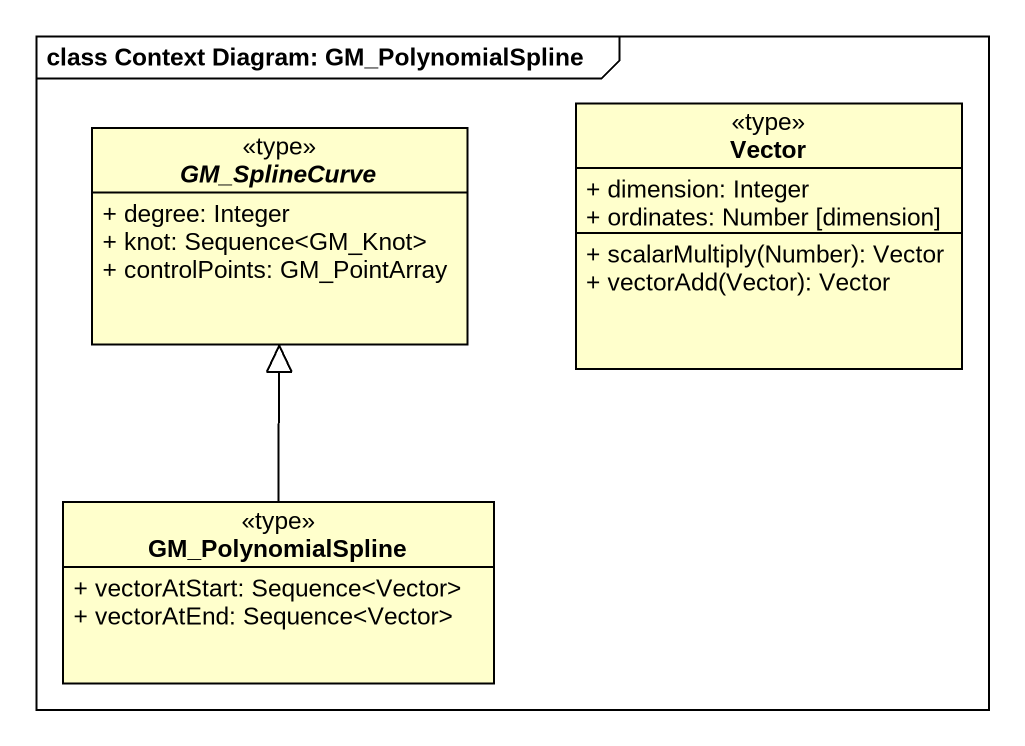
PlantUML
@startuml
mainframe class Context Diagram: GM_PolynomialSpline
hide circle
hide empty members
skinparam classAttributeIconSize 0
abstract class GM_SplineCurve <<type>> {
  + degree: Integer
  + knot: Sequence<GM_Knot>
  + controlPoints: GM_PointArray
}
class Vector <<type>> {
  + dimension: Integer
  + ordinates: Number [dimension]
  + scalarMultiply(Number): Vector
  + vectorAdd(Vector): Vector
}
class GM_PolynomialSpline <<type>> {
  + vectorAtStart: Sequence<Vector>
  + vectorAtEnd: Sequence<Vector>
}
GM_PolynomialSpline -up-|> GM_SplineCurve
@enduml
